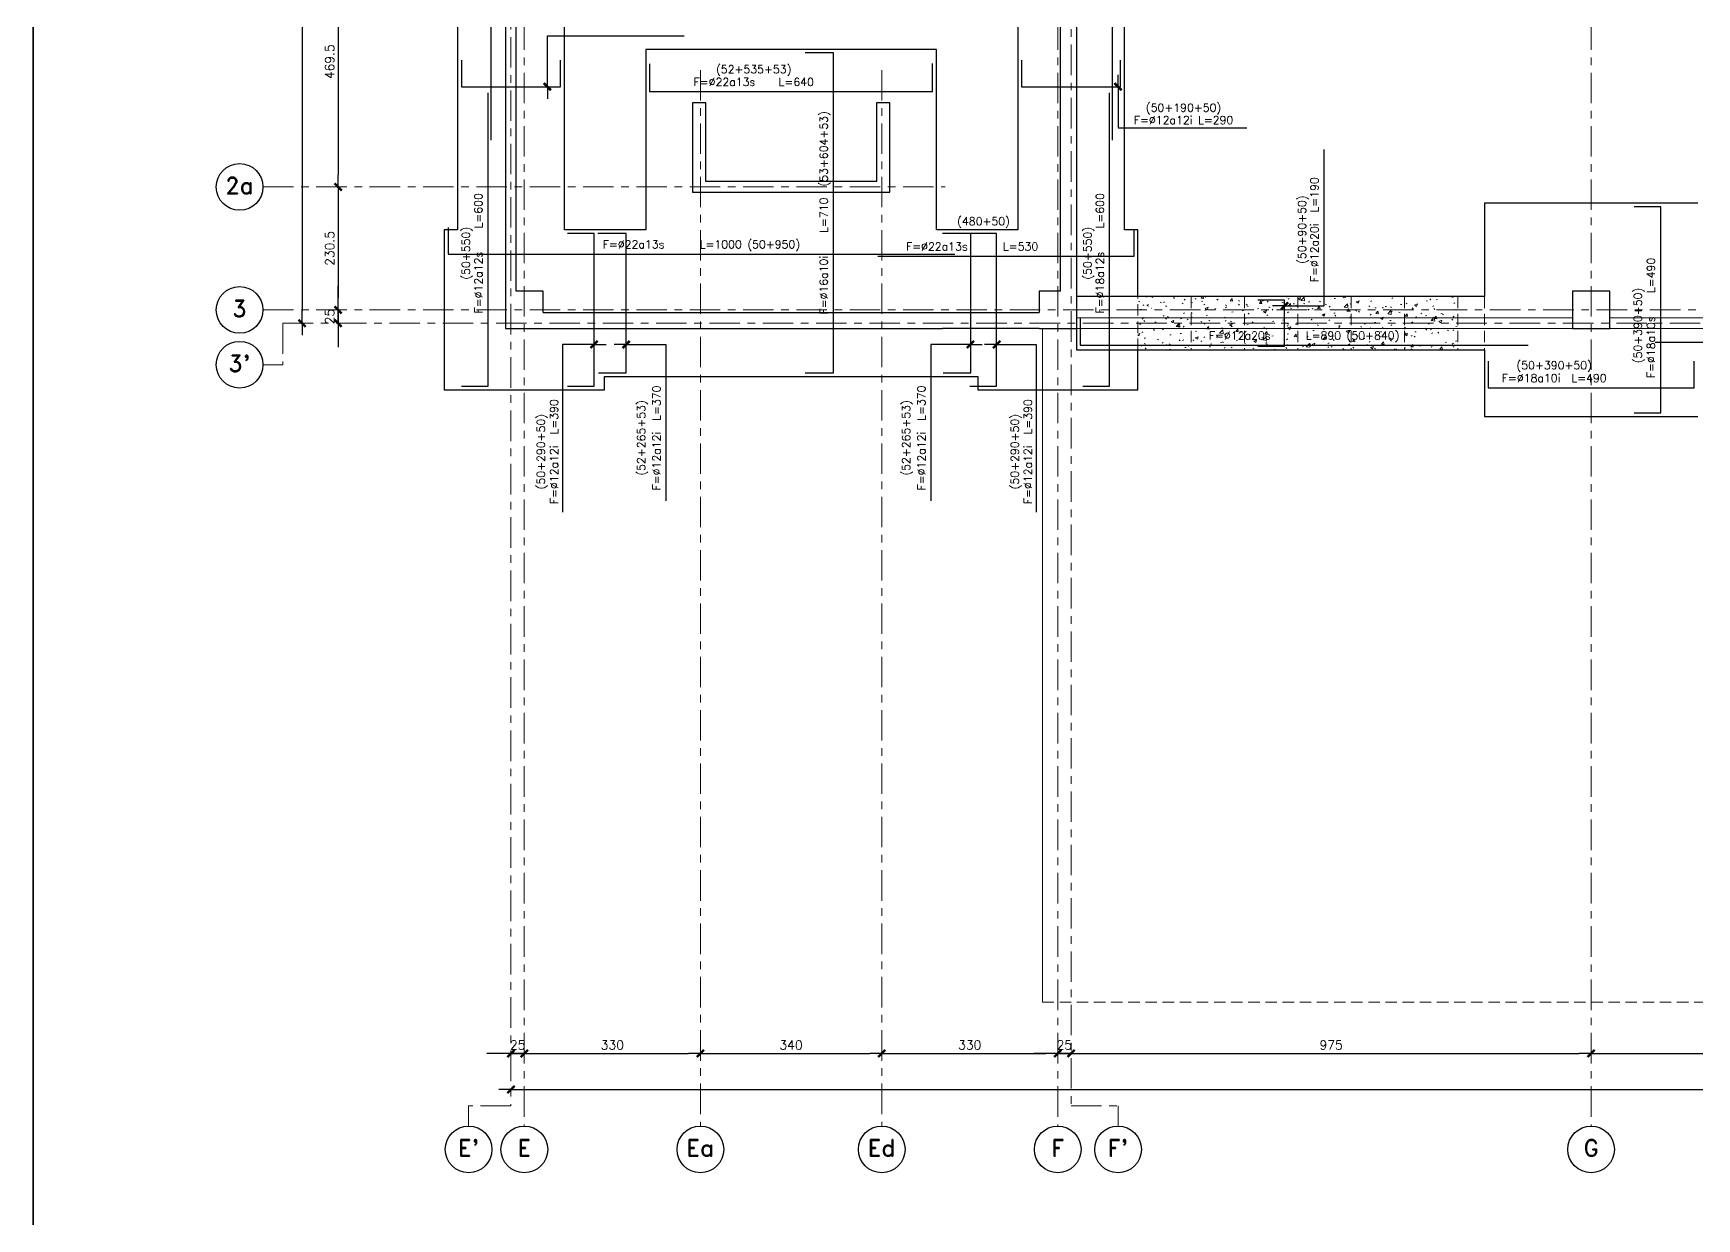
# Model space of a CAD drawing. Extents: x -4 to 6083, y -4 to 8618.
# Drawn here: x 0 to 3119, y 3091 to 5314 of the extents above; entities that cross this region are included whole.
import ezdxf
from ezdxf.enums import TextEntityAlignment as Align
from ezdxf.xclip import XClip

# ---------------------------------------------------------------- set-up
doc = ezdxf.new("R2010")
doc.units = 0
doc.header["$LTSCALE"] = 45
doc.header["$MEASUREMENT"] = 0
doc.header["$XCLIPFRAME"] = 0
doc.linetypes.add('2017_67-100$0$Grid Line', pattern=[2.2224999999999997, 1.27, -0.3175, 0.3175, -0.3175])
doc.linetypes.add('2017_67-100$0$RLE-PROYECCION', pattern=[0.7143800000000001, 0.4762500000000001, -0.23813])
doc.layers.get('0').update_dxf_attribs({"linetype": 'CONTINUOUS'})
for name, color, linetype, lineweight in [('2017_67-100$0$A-GENM', 3, 'CONTINUOUS', 15), ('2017_67-100$0$RLE-EJE', 3, 'CONTINUOUS', 25), ('2017_67-100$0$RLE-EJES', 1, '2017_67-100$0$Grid Line', 9), ('2017_67-100$0$RLE-FUNDACION', 3, 'CONTINUOUS', 25), ('2017_67-100$0$RLE-LOSA', 3, 'CONTINUOUS', 15), ('2017_67-100$0$RLE-MURO', 3, 'CONTINUOUS', 25), ('2017_67-100$0$RLE-PROYECCION', 2, '2017_67-100$0$RLE-PROYECCION', 15), ('2017_67-100$0$RLE-VIGA', 3, 'CONTINUOUS', 15)]:
    doc.layers.add(name, color=color, linetype=linetype, lineweight=lineweight)
for name, color, linetype in [('2017_67-100$0$RLA-COTAS', 2, 'CONTINUOUS'), ('2017_67-100$0$RLA-SOLID', 252, 'CONTINUOUS'), ('fe', 7, 'CONTINUOUS'), ('RLA-FORMATO', 7, 'CONTINUOUS'), ('TEXTOS-SM', 3, 'CONTINUOUS')]:
    doc.layers.add(name, color=color, linetype=linetype)
doc.styles.add('2017_67-100$0$ROMAND', font='romand', dxfattribs={"height": 31.5})
doc.styles.add('2017_67-100$0$ROMANS', font='ROMANS.shx', dxfattribs={"height": 16.875})
doc.styles.add('ROMANS', font='ROMANS.shx', dxfattribs={"height": 16.875})
doc.styles.add('ROMANS0', font='romans.shx')
doc.dimstyles.new('2017_67-100$0$ING-75', dxfattribs={"dimscale": 75, "dimtxt": 0.27, "dimasz": 0.3, "dimexe": 0, "dimexo": 0, "dimgap": 0.1, "dimtad": 1, "dimdec": 1, "dimzin": 12, "dimdsep": 46, "dimtxsty": '2017_67-100$0$ROMANS', "dimblk": '2017_67-100$0$TICK1', "dimblk1": '2017_67-100$0$TICK1', "dimblk2": '2017_67-100$0$TICK1', "dimcen": 0.09, "dimclrd": 2, "dimclre": 1, "dimclrt": 3, "dimadec": 0, "dimazin": 0, "dimtfac": 1, "dimtdec": 0, "dimtix": 1, "dimtmove": 2, "dimatfit": 3, "dimldrblk": '2017_67-100$0$TICK1', "dimfxl": 0, "dimfxlon": 1, "dimtolj": 1, "dimtzin": 0, "dimarcsym": 0})
doc.dimstyles.new('ING-75', dxfattribs={"dimscale": 75, "dimtxt": 0.27, "dimasz": 0.3, "dimexe": 0, "dimexo": 0, "dimgap": 0.1, "dimtad": 1, "dimdec": 1, "dimzin": 12, "dimdsep": 46, "dimtxsty": 'ROMANS', "dimblk": 'TICK1', "dimblk1": 'TICK1', "dimblk2": 'TICK1', "dimcen": 0.09, "dimclrd": 2, "dimclre": 1, "dimclrt": 3, "dimadec": 0, "dimazin": 0, "dimtfac": 1, "dimtdec": 0, "dimtix": 1, "dimtmove": 2, "dimatfit": 3, "dimldrblk": 'TICK1', "dimfxl": 0, "dimfxlon": 1, "dimtolj": 1, "dimtzin": 0, "dimarcsym": 0})

# ---------------------------------------------------------------- blocks, each defined once
blk = doc.blocks.new('2017_67-100$0$TICK1')
at = {"color": 2}
for points in [[(0, 0), (-1, 0)], [(1.818989403545856e-12, 0), (1.000000000001819, 0)]]:
    blk.add_lwpolyline(points, dxfattribs=at)
at = {"color": 2, "const_width": 0.2}
blk.add_lwpolyline([(-0.2999999999974534, -0.3000000000001819), (0.3000000000010914, 0.3000000000001819)], dxfattribs=at)
blk = doc.blocks.new('*D41')
at = {"layer": '2017_67-100$0$RLA-COTAS', "color": 2, "lineweight": -2, "transparency": 16777216}
blk.add_line((799.5645789146461, 3333.548287246483), (5279.564982292078, 3333.548287246483), dxfattribs=at)
at = {"layer": '2017_67-100$0$RLA-COTAS', "color": 2, "lineweight": -2, "transparency": 16777216, "xscale": 22.5, "yscale": 22.5, "zscale": 22.5, "rotation": 180}
blk.add_blockref('2017_67-100$0$TICK1', (777.0645789146461, 3333.548287246483), dxfattribs=at)
at = {"layer": '2017_67-100$0$RLA-COTAS', "color": 2, "lineweight": -2, "transparency": 16777216, "xscale": 22.5, "yscale": 22.5, "zscale": 22.5}
blk.add_blockref('2017_67-100$0$TICK1', (5302.064982292078, 3333.548287246483), dxfattribs=at)
at = {"layer": '2017_67-100$0$RLA-COTAS', "color": 3, "transparency": 16777216, "insert": (3039.564780603362, 3349.485787246483), "char_height": 16.875, "attachment_point": 5, "style": '2017_67-100$0$ROMANS'}
blk.add_mtext('\\A1;4525', dxfattribs=at)
blk = doc.blocks.new('*D42')
at = {"layer": '2017_67-100$0$RLA-COTAS', "color": 2, "lineweight": -2, "transparency": 16777216}
for p, q in [((754.5645789146456, 3401.048287246483), (732.0645789146456, 3401.048287246483)), ((777.0645789146456, 3401.048287246483), (802.0649822959595, 3401.048287246483)), ((824.5649822959595, 3401.048287246483), (847.0649822959595, 3401.048287246483))]:
    blk.add_line(p, q, dxfattribs=at)
at = {"layer": '2017_67-100$0$RLA-COTAS', "color": 2, "lineweight": -2, "transparency": 16777216, "xscale": 22.5, "yscale": 22.5, "zscale": 22.5}
blk.add_blockref('2017_67-100$0$TICK1', (777.0645789146456, 3401.048287246483), dxfattribs=at)
at = {"layer": '2017_67-100$0$RLA-COTAS', "color": 2, "lineweight": -2, "transparency": 16777216, "xscale": 22.5, "yscale": 22.5, "zscale": 22.5, "rotation": 180}
blk.add_blockref('2017_67-100$0$TICK1', (802.0649822959595, 3401.048287246483), dxfattribs=at)
at = {"layer": '2017_67-100$0$RLA-COTAS', "color": 3, "transparency": 16777216, "insert": (789.5647806053025, 3416.985787246483), "char_height": 16.875, "attachment_point": 5, "style": '2017_67-100$0$ROMANS'}
blk.add_mtext('\\A1;25', dxfattribs=at)
blk = doc.blocks.new('*D43')
at = {"layer": '2017_67-100$0$RLA-COTAS', "color": 2, "lineweight": -2, "transparency": 16777216}
blk.add_line((824.5649822959595, 3401.048287246483), (1109.564982270137, 3401.048287246483), dxfattribs=at)
at = {"layer": '2017_67-100$0$RLA-COTAS', "color": 2, "lineweight": -2, "transparency": 16777216, "xscale": 22.5, "yscale": 22.5, "zscale": 22.5, "rotation": 180}
blk.add_blockref('2017_67-100$0$TICK1', (802.0649822959595, 3401.048287246483), dxfattribs=at)
at = {"layer": '2017_67-100$0$RLA-COTAS', "color": 2, "lineweight": -2, "transparency": 16777216, "xscale": 22.5, "yscale": 22.5, "zscale": 22.5}
blk.add_blockref('2017_67-100$0$TICK1', (1132.064982270137, 3401.048287246483), dxfattribs=at)
at = {"layer": '2017_67-100$0$RLA-COTAS', "color": 3, "transparency": 16777216, "insert": (967.064982283048, 3416.985787246483), "char_height": 16.875, "attachment_point": 5, "style": '2017_67-100$0$ROMANS'}
blk.add_mtext('\\A1;330', dxfattribs=at)
blk = doc.blocks.new('*D44')
at = {"layer": '2017_67-100$0$RLA-COTAS', "color": 2, "lineweight": -2, "transparency": 16777216}
blk.add_line((1154.564982270137, 3401.048287246483), (1449.564982292778, 3401.048287246483), dxfattribs=at)
at = {"layer": '2017_67-100$0$RLA-COTAS', "color": 2, "lineweight": -2, "transparency": 16777216, "xscale": 22.5, "yscale": 22.5, "zscale": 22.5, "rotation": 180}
blk.add_blockref('2017_67-100$0$TICK1', (1132.064982270137, 3401.048287246483), dxfattribs=at)
at = {"layer": '2017_67-100$0$RLA-COTAS', "color": 2, "lineweight": -2, "transparency": 16777216, "xscale": 22.5, "yscale": 22.5, "zscale": 22.5}
blk.add_blockref('2017_67-100$0$TICK1', (1472.064982292778, 3401.048287246483), dxfattribs=at)
at = {"layer": '2017_67-100$0$RLA-COTAS', "color": 3, "transparency": 16777216, "insert": (1302.064982281457, 3416.985787246483), "char_height": 16.875, "attachment_point": 5, "style": '2017_67-100$0$ROMANS'}
blk.add_mtext('\\A1;340', dxfattribs=at)
blk = doc.blocks.new('*D45')
at = {"layer": '2017_67-100$0$RLA-COTAS', "color": 2, "lineweight": -2, "transparency": 16777216}
blk.add_line((1494.564982292778, 3401.048287246483), (1779.564982293084, 3401.048287246483), dxfattribs=at)
at = {"layer": '2017_67-100$0$RLA-COTAS', "color": 2, "lineweight": -2, "transparency": 16777216, "xscale": 22.5, "yscale": 22.5, "zscale": 22.5, "rotation": 180}
blk.add_blockref('2017_67-100$0$TICK1', (1472.064982292778, 3401.048287246483), dxfattribs=at)
at = {"layer": '2017_67-100$0$RLA-COTAS', "color": 2, "lineweight": -2, "transparency": 16777216, "xscale": 22.5, "yscale": 22.5, "zscale": 22.5}
blk.add_blockref('2017_67-100$0$TICK1', (1802.064982293084, 3401.048287246483), dxfattribs=at)
at = {"layer": '2017_67-100$0$RLA-COTAS', "color": 3, "transparency": 16777216, "insert": (1637.064982292931, 3416.985787246483), "char_height": 16.875, "attachment_point": 5, "style": '2017_67-100$0$ROMANS'}
blk.add_mtext('\\A1;330', dxfattribs=at)
blk = doc.blocks.new('*D46')
at = {"layer": '2017_67-100$0$RLA-COTAS', "color": 2, "lineweight": -2, "transparency": 16777216}
for p, q in [((1779.564982293084, 3401.048287246483), (1757.064982293084, 3401.048287246483)), ((1802.064982293084, 3401.048287246483), (1827.064982293051, 3401.048287246483)), ((1849.564982293051, 3401.048287246483), (1872.064982293051, 3401.048287246483))]:
    blk.add_line(p, q, dxfattribs=at)
at = {"layer": '2017_67-100$0$RLA-COTAS', "color": 2, "lineweight": -2, "transparency": 16777216, "xscale": 22.5, "yscale": 22.5, "zscale": 22.5}
blk.add_blockref('2017_67-100$0$TICK1', (1802.064982293084, 3401.048287246483), dxfattribs=at)
at = {"layer": '2017_67-100$0$RLA-COTAS', "color": 2, "lineweight": -2, "transparency": 16777216, "xscale": 22.5, "yscale": 22.5, "zscale": 22.5, "rotation": 180}
blk.add_blockref('2017_67-100$0$TICK1', (1827.064982293051, 3401.048287246483), dxfattribs=at)
at = {"layer": '2017_67-100$0$RLA-COTAS', "color": 3, "transparency": 16777216, "insert": (1814.564982293067, 3416.985787246483), "char_height": 16.875, "attachment_point": 5, "style": '2017_67-100$0$ROMANS'}
blk.add_mtext('\\A1;25', dxfattribs=at)
blk = doc.blocks.new('*D47')
at = {"layer": '2017_67-100$0$RLA-COTAS', "color": 2, "lineweight": -2, "transparency": 16777216}
blk.add_line((1849.564982293051, 3401.048287246483), (2779.564982305349, 3401.048287246483), dxfattribs=at)
at = {"layer": '2017_67-100$0$RLA-COTAS', "color": 2, "lineweight": -2, "transparency": 16777216, "xscale": 22.5, "yscale": 22.5, "zscale": 22.5, "rotation": 180}
blk.add_blockref('2017_67-100$0$TICK1', (1827.064982293051, 3401.048287246483), dxfattribs=at)
at = {"layer": '2017_67-100$0$RLA-COTAS', "color": 2, "lineweight": -2, "transparency": 16777216, "xscale": 22.5, "yscale": 22.5, "zscale": 22.5}
blk.add_blockref('2017_67-100$0$TICK1', (2802.064982305349, 3401.048287246483), dxfattribs=at)
at = {"layer": '2017_67-100$0$RLA-COTAS', "color": 3, "transparency": 16777216, "insert": (2314.5649822992, 3416.985787246483), "char_height": 16.875, "attachment_point": 5, "style": '2017_67-100$0$ROMANS'}
blk.add_mtext('\\A1;975', dxfattribs=at)
blk = doc.blocks.new('*D48')
at = {"layer": '2017_67-100$0$RLA-COTAS', "color": 2, "lineweight": -2, "transparency": 16777216}
blk.add_line((2824.564982305349, 3401.048287246483), (3327.272761099218, 3401.048287246483), dxfattribs=at)
at = {"layer": '2017_67-100$0$RLA-COTAS', "color": 2, "lineweight": -2, "transparency": 16777216, "xscale": 22.5, "yscale": 22.5, "zscale": 22.5, "rotation": 180}
blk.add_blockref('2017_67-100$0$TICK1', (2802.064982305349, 3401.048287246483), dxfattribs=at)
at = {"layer": '2017_67-100$0$RLA-COTAS', "color": 2, "lineweight": -2, "transparency": 16777216, "xscale": 22.5, "yscale": 22.5, "zscale": 22.5}
blk.add_blockref('2017_67-100$0$TICK1', (3349.772761099218, 3401.048287246483), dxfattribs=at)
at = {"layer": '2017_67-100$0$RLA-COTAS', "color": 3, "transparency": 16777216, "insert": (3075.918871702283, 3416.985787246483), "char_height": 16.875, "attachment_point": 5, "style": '2017_67-100$0$ROMANS'}
blk.add_mtext('\\A1;547.7', dxfattribs=at)
blk = doc.blocks.new('*D53')
at = {"layer": '2017_67-100$0$RLA-COTAS', "color": 2, "lineweight": -2, "transparency": 16777216}
blk.add_line((385.5993764914825, 7252.627816945811), (385.599376491482, 4792.627816943455), dxfattribs=at)
at = {"layer": '2017_67-100$0$RLA-COTAS', "color": 2, "lineweight": -2, "transparency": 16777216, "xscale": 22.5, "yscale": 22.5, "zscale": 22.5}
for p, rotation in [((385.5993764914825, 7275.127816945811), 90), ((385.599376491482, 4770.127816943455), 270)]:
    blk.add_blockref('2017_67-100$0$TICK1', p, dxfattribs=dict(at, rotation=rotation))
at = {"layer": '2017_67-100$0$RLA-COTAS', "color": 3, "transparency": 16777216, "insert": (369.6618764914812, 6022.627816944633), "char_height": 16.875, "attachment_point": 5, "rotation": 90, "style": '2017_67-100$0$ROMANS'}
blk.add_mtext('\\A1;2505', dxfattribs=at)
blk = doc.blocks.new('*D61')
at = {"layer": '2017_67-100$0$RLA-COTAS', "color": 2, "lineweight": -2, "transparency": 16777216}
blk.add_line((453.0993764914834, 5472.644482476167), (453.0993764914833, 5048.12779720757), dxfattribs=at)
at = {"layer": '2017_67-100$0$RLA-COTAS', "color": 2, "lineweight": -2, "transparency": 16777216, "xscale": 22.5, "yscale": 22.5, "zscale": 22.5}
for p, rotation in [((453.0993764914834, 5495.144482476167), 90), ((453.0993764914833, 5025.62779720757), 270)]:
    blk.add_blockref('2017_67-100$0$TICK1', p, dxfattribs=dict(at, rotation=rotation))
at = {"layer": '2017_67-100$0$RLA-COTAS', "color": 3, "transparency": 16777216, "insert": (437.1618764914825, 5260.386139841868), "char_height": 16.875, "attachment_point": 5, "rotation": 90, "style": '2017_67-100$0$ROMANS'}
blk.add_mtext('\\A1;469.5', dxfattribs=at)
blk = doc.blocks.new('*D62')
at = {"layer": '2017_67-100$0$RLA-COTAS', "color": 2, "lineweight": -2, "transparency": 16777216}
blk.add_line((453.0993764914825, 5003.12779720757), (453.0993764914824, 4817.627816943454), dxfattribs=at)
at = {"layer": '2017_67-100$0$RLA-COTAS', "color": 2, "lineweight": -2, "transparency": 16777216, "xscale": 22.5, "yscale": 22.5, "zscale": 22.5}
for p, rotation in [((453.0993764914825, 5025.62779720757), 90), ((453.0993764914824, 4795.127816943454), 270)]:
    blk.add_blockref('2017_67-100$0$TICK1', p, dxfattribs=dict(at, rotation=rotation))
at = {"layer": '2017_67-100$0$RLA-COTAS', "color": 3, "transparency": 16777216, "insert": (437.1618764914816, 4910.377807075512), "char_height": 16.875, "attachment_point": 5, "rotation": 90, "style": '2017_67-100$0$ROMANS'}
blk.add_mtext('\\A1;230.5', dxfattribs=at)
blk = doc.blocks.new('*D63')
at = {"layer": '2017_67-100$0$RLA-COTAS', "color": 2, "lineweight": -2, "transparency": 16777216}
for p, q in [((453.0993764914824, 4817.627816943454), (453.0993764914824, 4840.127816943454)), ((453.0993764914824, 4795.127816943454), (453.0993764914824, 4770.127816943454)), ((453.0993764914824, 4747.627816943454), (453.0993764914824, 4725.127816943454))]:
    blk.add_line(p, q, dxfattribs=at)
at = {"layer": '2017_67-100$0$RLA-COTAS', "color": 2, "lineweight": -2, "transparency": 16777216, "xscale": 22.5, "yscale": 22.5, "zscale": 22.5}
for p, rotation in [((453.0993764914824, 4795.127816943454), 270), ((453.0993764914824, 4770.127816943454), 90)]:
    blk.add_blockref('2017_67-100$0$TICK1', p, dxfattribs=dict(at, rotation=rotation))
at = {"layer": '2017_67-100$0$RLA-COTAS', "color": 3, "transparency": 16777216, "insert": (437.1618764914816, 4782.627816943454), "char_height": 16.875, "attachment_point": 5, "rotation": 90, "style": '2017_67-100$0$ROMANS'}
blk.add_mtext('\\A1;25', dxfattribs=at)
blk = doc.blocks.new('TICK1')
at = {"color": 2}
for points in [[(0, 0), (-1, 0)], [(1.818989403545856e-12, 0), (1.000000000001819, 0)]]:
    blk.add_lwpolyline(points, dxfattribs=at)
at = {"color": 2, "const_width": 0.2}
blk.add_lwpolyline([(-0.2999999999974534, -0.3000000000001819), (0.3000000000010914, 0.3000000000001819)], dxfattribs=at)
blk = doc.blocks.new('2017_67-100')
at = {"layer": '2017_67-100$0$A-GENM'}
h = blk.add_hatch(dxfattribs=at)
h.set_pattern_fill('FP_1', color=1, style=0, pattern_type=2)
h.set_pattern_definition([(49.99999999999999, (2192.690133661555, 3632.438777855949), (54.65545265187882, -4.781508174021333), [5.715, -62.865]), (355, (2192.690133661555, 3632.438777855949), (-10.57276311163343, 57.31658392808562), [4.572, -50.292]), (100.451, (2197.245133661555, 3632.040777855948), (44.08276863924459, 52.53490800504778), [4.857, -53.427]), (46.184, (2192.690133661555, 3647.678777855949), (81.3237374749907, -12.61291009635739), [8.572000000000001, -94.29700000000001]), (96.63599999999998, (2199.467133661555, 3646.627777855949), (71.22119100079811, 74.22871841428919), [7.285999999999994, -80.1409999999999]), (351.184, (2192.690133661555, 3647.678777855949), (71.22166287368698, 74.22739056107845), [6.858, -75.438]), (21, (2200.310133661555, 3643.868777855949), (45.48461482990533, -30.67949052339619), [5.715, -62.865]), (326, (2200.310133661555, 3643.868777855949), (18.54048431164146, 55.25599111851833), [4.572, -50.292]), (71.45100000000001, (2204.100133661555, 3641.311777855949), (64.02508699675332, 24.57631553057068), [4.857, -53.427]), (37.50000000000001, (2192.690133661555, 3632.438777855949), (0.9260946730517272, 25.36671832651093), [2.515, -47.168, 2.515, -48.53899999999999, -50.483]), (37.50000000000001, (2192.690133661555, 3632.438777855949), (0.9260946730517272, 25.36671832651093), [-100.736, 2.515, -47.968]), (7.499999999999999, (2192.690133661555, 3632.438777855949), (20.04558093537934, 30.0545945732621), [2.515, -26.594, 2.515, -46.025, -19.241]), (7.499999999999999, (2192.690133661555, 3632.438777855949), (20.04558093537934, 30.0545945732621), [-77.648, 2.515, -16.726]), (327.5, (2175.697133661555, 3632.438777855949), (40.67681644391325, -1.718819358800854), [2.515, -16.535, 2.515, -56.92100000000001, -78.867]), (327.5, (2175.697133661555, 3632.438777855949), (40.67681644391325, -1.718819358800854), [-78.486, 2.515, -76.352]), (317.5, (2168.077133661554, 3632.438777855949), (44.43831580999535, 7.627942315665305), [2.515, -22.25, 2.515, -36.957, -56.007]), (317.5, (2168.077133661554, 3632.438777855949), (44.43831580999535, 7.627942315665305), [-64.237, 2.515, -53.492])])
h.paths.add_polyline_path([(2552.064982305313, 4720.122856005936), (2552.064982305313, 4820.127816943437), (1977.448106813697, 4820.12781694344), (1977.448106813697, 4720.122856005939), (2008.178425744203, 4720.122856005939)])
h.paths.add_polyline_path([(1952.064982293046, 4720.122856005939), (1972.064982293045, 4720.122856005939), (1972.064982293045, 4820.12781694344), (1952.064982293046, 4820.12781694344)])
at = {"layer": '2017_67-100$0$RLA-SOLID'}
blk.add_hatch(color=256, dxfattribs=at).paths.add_polyline_path([(1767.064982293045, 4760.127816943435), (1767.064982293045, 4760.144482469826), (1586.346660147016, 4760.127816943437)], flags=0)
at = {"layer": '2017_67-100$0$RLE-EJE'}
for centre in [(268.3145789152418, 5025.62779720757), (268.3145789152409, 4795.127816943455), (268.3145789152404, 4692.466793356694), (697.6588831960803, 3221.180742998955), (802.0649822959608, 3221.180742998965), (1132.064982270138, 3221.180742998957), (1472.064982292778, 3221.180742998956), (1802.064982293085, 3221.180742998962), (1915.094917549546, 3221.180742998962), (2802.064982305349, 3221.180742998959)]:
    blk.add_circle(centre, 43.75, dxfattribs=at)
at = {"layer": '2017_67-100$0$RLE-EJES'}
for p, q in [((802.064982295974, 7940.127817041737), (802.0649822959595, 3264.930742998965)), ((1802.064982293097, 7940.127817041734), (1802.064982293084, 3264.930742998962)), ((2802.064982305362, 7940.127817041733), (2802.064982305349, 3264.930742998959)), ((777.0645789146461, 7906.893104420136), (777.0645789146461, 3302.600121484335)), ((1827.064982293125, 6492.793151569352), (1827.064982293049, 3302.600121484335)), ((1132.064982270137, 5244.876593728897), (1132.064982270137, 3264.930742998957)), ((1472.064982292778, 5244.876593728895), (1472.064982292778, 3264.930742998956)), ((312.0645789152418, 5025.62779720757), (1590.877277912468, 5025.627797207566)), ((312.0645789152409, 4795.127816943454), (5712.080802170528, 4795.127816943439)), ((349.032502790225, 4770.127816943455), (5676.31692163001, 4770.127816943437)), ((349.032502790225, 4770.127816943455), (349.0325027902245, 4692.466793356693)), ((349.0325027902245, 4692.466793356693), (312.0645789152404, 4692.466793356693)), ((777.0645789146461, 3302.600121484335), (697.6588831960789, 3302.600121484335)), ((697.6588831960789, 3302.600121484335), (697.6588831960789, 3264.930742998955)), ((1827.064982293049, 3302.600121484335), (1915.094917549545, 3302.600121484335)), ((1915.094917549545, 3302.600121484335), (1915.094917549545, 3264.930742998962))]:
    blk.add_line(p, q, dxfattribs=at)
at = {"layer": '2017_67-100$0$RLE-FUNDACION'}
for p, q in [((677.0645789146456, 5370.144482476165), (677.0645789146456, 4945.10781694344)), ((877.0645789146461, 4945.124482469765), (877.0645789146461, 5370.144482476165)), ((1727.064982293049, 5370.144482476162), (1727.064982293049, 4945.124482469765)), ((1927.064982293049, 4945.124482469765), (1927.064982293049, 5370.144482476162)), ((1029.564982270054, 5283.627319113622), (1029.564982270054, 4945.124482469765)), ((1574.564982292696, 5283.627319113622), (1029.564982270054, 5283.627319113622)), ((1574.564982292696, 4945.124482469765), (1574.564982292696, 5283.627319113622)), ((2602.064982305313, 4995.144482469826), (2602.064982305312, 4820.127816943438)), ((3002.064982305313, 4995.144482469826), (2602.064982305313, 4995.144482469826)), ((677.0645789146456, 4945.10781694344), (652.0649822959167, 4945.10781694344)), ((652.0649822959167, 4945.10781694344), (652.0649822959167, 4645.124482469765)), ((1029.564982270054, 4945.124482469765), (877.0645789146461, 4945.124482469765)), ((1727.064982293049, 4945.124482469765), (1574.564982292696, 4945.124482469765)), ((1952.064982293047, 4945.124482469765), (1927.064982293049, 4945.124482469765)), ((1952.064982293047, 4820.12781694344), (1952.064982293047, 4945.124482469765)), ((2602.064982305312, 4820.127816943438), (1837.064982293049, 4820.127816943441)), ((1837.064982293049, 4760.127816943441), (1837.064982293049, 4720.127816943441)), ((1837.064982293049, 4720.127816943441), (2602.064982305312, 4720.127816943438)), ((1952.064982293047, 4645.124482469765), (1952.064982293047, 4720.12781694344)), ((2602.064982305312, 4720.127816943438), (2602.064982305311, 4595.144482469827)), ((952.0649822959158, 4645.124482469765), (952.0649822959158, 4670.124482469765)), ((952.0649822959158, 4670.124482469765), (1652.064982293046, 4670.124482469763)), ((1652.064982293046, 4670.124482469763), (1652.064982293046, 4645.124482469766)), ((652.0649822959167, 4645.124482469765), (952.0649822959158, 4645.124482469765)), ((1652.064982293046, 4645.124482469766), (1952.064982293047, 4645.124482469765)), ((2602.064982305311, 4595.144482469827), (3002.064982305311, 4595.144482469826))]:
    blk.add_line(p, q, dxfattribs=at)
at = {"layer": '2017_67-100$0$RLE-LOSA'}
for p, q in [((1837.064982293049, 4760.144482469826), (1767.064982293046, 4760.144482469827)), ((1773.600610248454, 4760.127816943441), (1773.600610248448, 3497.297016140507))]:
    blk.add_line(p, q, dxfattribs=at)
at = {"layer": '2017_67-100$0$RLE-MURO'}
for p, q in [((1837.064982293049, 6445.144482478147), (1837.064982293049, 4760.127816943441)), ((767.0649822959231, 5555.144482476165), (767.0649822959231, 4760.127816943441)), ((767.0645789146488, 5485.144482476162), (767.0645789146488, 4830.127816943444)), ((787.0645789146442, 4830.127816943444), (787.0645789146442, 5485.144482476162)), ((1807.064982293049, 4830.127816943437), (1807.064982293049, 5485.144482476162)), ((1117.064982270052, 5183.50731911362), (1117.064982270052, 5015.627797207635)), ((1142.064982270056, 5183.50731911362), (1117.064982270052, 5183.50731911362)), ((1142.064982270056, 5035.62779720763), (1142.064982270056, 5183.50731911362)), ((1462.064982292694, 5183.507319113502), (1462.064982292694, 5035.62779720763)), ((1487.064982292699, 5183.507319113502), (1462.064982292694, 5183.507319113502)), ((1487.064982292699, 5015.627797207628), (1487.064982292699, 5183.507319113502)), ((1462.064982292694, 5035.62779720763), (1142.064982270056, 5035.62779720763)), ((1117.064982270052, 5015.627797207635), (1487.064982292699, 5015.627797207628)), ((837.0649822959163, 4830.127816943441), (787.0645789146442, 4830.127816943441)), ((837.0649822959163, 4790.127816943441), (837.0649822959163, 4830.127816943441)), ((1807.064982293046, 4830.127816943437), (1767.064982293047, 4830.127816943437)), ((1767.064982293046, 4830.127816943437), (1767.064982293046, 4790.132777880938)), ((2837.064982305353, 4830.127816943448), (2767.064982305353, 4830.127816943448)), ((2767.064982305353, 4830.127816943448), (2767.064982305353, 4760.127816943447)), ((2837.064982305353, 4760.127816943447), (2837.064982305353, 4830.127816943447)), ((837.0649822959163, 4790.127816943441), (1767.064982293046, 4790.127816943437)), ((767.0649822959231, 4760.127816943441), (1586.346660147016, 4760.127816943438)), ((1767.064982293046, 4760.144482469827), (1586.346660147018, 4760.144482469828)), ((1586.346660147018, 4760.127816943438), (1586.346660147018, 4760.144482469827)), ((1767.064982293046, 4760.127816943437), (1586.346660147018, 4760.127816943438)), ((1767.064982293046, 4760.127816943437), (1837.064982293049, 4760.127816943436)), ((2767.064982305353, 4760.127816943447), (2837.064982305353, 4760.127816943447))]:
    blk.add_line(p, q, dxfattribs=at)
at = {"layer": '2017_67-100$0$RLE-PROYECCION'}
for p, q in [((1952.064982293047, 4720.13277788094), (1952.064982293047, 4820.12285600594)), ((2052.064982305312, 4820.127816943438), (2052.064982305312, 4720.127816943438)), ((2152.064982305312, 4820.127816943438), (2152.064982305312, 4720.127816943438)), ((2252.064982305312, 4820.127816943438), (2252.064982305312, 4720.127816943438)), ((2352.064982305312, 4820.127816943438), (2352.064982305312, 4720.127816943438)), ((2452.064982305312, 4820.127816943438), (2452.064982305312, 4720.127816943438)), ((2552.064982305312, 4820.127816943438), (2552.064982305312, 4720.127816943438)), ((2602.064982305312, 4820.127816943438), (2602.064982305312, 4720.127816943438)), ((1773.600610248448, 3497.297016140507), (4101.875441184225, 3497.297016140504))]:
    blk.add_line(p, q, dxfattribs=at)
at = {"layer": '2017_67-100$0$RLE-VIGA'}
for p, q in [((1837.064982293047, 4780.127816943441), (2607.064982305309, 4780.127816943438)), ((2607.064982305309, 4780.127816943438), (2767.064982305309, 4780.127816943438)), ((2837.06498230531, 4780.127816943437), (2997.06498230531, 4780.127816943437)), ((2997.06498230531, 4780.127816943437), (3607.06498229819, 4780.127816943435)), ((2607.064982305309, 4760.127816943438), (1837.069943230549, 4760.12781694344)), ((2767.064982305309, 4760.127816943437), (2607.064982305309, 4760.127816943438)), ((2997.06498230531, 4760.127816943436), (2837.06498230531, 4760.127816943437)), ((3607.06498229819, 4760.127816943434), (2997.06498230531, 4760.127816943437))]:
    blk.add_line(p, q, dxfattribs=at)
at = {"layer": '2017_67-100$0$RLE-EJE', "color": 5, "char_height": 31.25, "width": 1, "attachment_point": 2, "line_spacing_factor": 0.9417779076525876, "style": '2017_67-100$0$ROMAND'}
for s, insert in [('2a', (268.1211150721738, 5043.759325266232)), ('3', (268.1211150721729, 4813.259345002118)), ("3'", (268.1211150721724, 4710.598321415356)), ("E'", (697.6680384098522, 3239.496579686913)), ('E', (802.0741375097323, 3239.496579686923)), ('Ea', (1132.074137483909, 3239.496579686915)), ('Ed', (1472.07413750655, 3239.496579686914)), ('F', (1802.074137506856, 3239.496579686919)), ("F'", (1915.104072763317, 3239.49657968692)), ('G', (2802.07413751912, 3239.496579686916))]:
    blk.add_mtext(s, dxfattribs=dict(at, insert=insert))
at = {"layer": '2017_67-100$0$RLA-COTAS'}
for base, p1, p2, picture, middle in [((385.599376491482, 4770.127816943455), (393.0993764914911, 7275.127816945811), (393.0993764914829, 4770.127816943455), '*D53', (369.6618764914812, 6022.627816944633)), ((453.0993764914833, 5025.62779720757), (460.5993764914856, 5495.144482476167), (460.5993764914842, 5025.62779720757), '*D61', (437.1618764914825, 5260.386139841868)), ((453.0993764914824, 4795.127816943454), (460.5993764914842, 5025.62779720757), (460.5993764914833, 4795.127816943454), '*D62', (437.1618764914816, 4910.377807075512)), ((453.0993764914824, 4770.127816943454), (460.5993764914833, 4795.127816943454), (460.5993764914833, 4770.127816943454), '*D63', (437.1618764914816, 4782.627816943454))]:
    dim = blk.add_linear_dim(base=base, p1=p1, p2=p2, angle=90, dimstyle='2017_67-100$0$ING-75', override={"dimexe": 0, "dimexo": 0, "dimdec": 1, "dimfxl": 0, "dimfxlon": 1}, dxfattribs=at)
    dim.commit()
    dim.dimension.update_dxf_attribs({"geometry": picture, "text_midpoint": middle})
for base, p1, p2, picture, middle in [((802.0649822959595, 3401.048287246483), (777.0645789146456, 3408.548287246483), (802.0649822959595, 3408.548287246483), '*D42', (789.5647806053025, 3416.985787246483)), ((1132.064982270137, 3401.048287246483), (802.0649822959595, 3408.548287246483), (1132.064982270137, 3408.548287246483), '*D43', (967.064982283048, 3416.985787246483)), ((1472.064982292778, 3401.048287246483), (1132.064982270137, 3408.548287246483), (1472.064982292778, 3408.548287246483), '*D44', (1302.064982281457, 3416.985787246483)), ((1802.064982293084, 3401.048287246483), (1472.064982292778, 3408.548287246483), (1802.064982293084, 3408.548287246483), '*D45', (1637.064982292931, 3416.985787246483)), ((1827.064982293051, 3401.048287246483), (1802.064982293084, 3408.548287246483), (1827.064982293051, 3408.548287246483), '*D46', (1814.564982293067, 3416.985787246483)), ((2802.064982305349, 3401.048287246483), (1827.064982293051, 3408.548287246483), (2802.064982305349, 3408.548287246483), '*D47', (2314.5649822992, 3416.985787246483)), ((3349.772761099218, 3401.048287246483), (2802.064982305349, 3408.548287246483), (3349.772761099218, 3408.548287246483), '*D48', (3075.918871702283, 3416.985787246483)), ((5302.064982292078, 3333.548287246483), (777.0645789146461, 3341.048287246484), (5302.064982292078, 3341.048287246484), '*D41', (3039.564780603362, 3349.485787246483))]:
    dim = blk.add_linear_dim(base=base, p1=p1, p2=p2, dimstyle='2017_67-100$0$ING-75', override={"dimexe": 0, "dimexo": 0, "dimdec": 1, "dimfxl": 0, "dimfxlon": 1}, dxfattribs=at)
    dim.commit()
    dim.dimension.update_dxf_attribs({"geometry": picture, "text_midpoint": middle})

msp = doc.modelspace()

# ---------------------------------------------------------------- linework, layer by layer
at = {"layer": 'fe'}
for points in [[(857.611895660388, 6063.127017674395), (857.6118956603877, 5113.127017674395)], [(2022.973197515034, 6063.127017674395), (2022.973197515033, 5113.127017674395)], [(1447.078789485313, 4677.124482469764), (1500.078789485313, 4677.124482469764), (1500.078789485313, 5277.124482469764), (1447.078789485313, 5277.124482469764)], [(802.6360365368109, 5263.703744049213), (802.6360365368109, 5213.703744049213), (988.6360365368109, 5213.703744049213), (988.6360365368109, 5263.703744049213)], [(1155.13643989222, 5256.358861440516), (1155.13643989222, 5204.358861440516), (1686.13643989222, 5204.358861440516), (1686.13643989222, 5257.358861440516)], [(1852.636439915213, 5263.703744049213), (1852.636439915213, 5213.703744049213), (2038.636439915213, 5213.703744049213), (2038.636439915213, 5263.703744049213)], [(802.6118956603877, 4652.124482469766), (852.6118956603877, 4652.124482469766), (852.6118956603877, 5202.124482469766)], [(1967.973197515033, 4652.124482469766), (2017.973197515033, 4652.124482469766), (2017.973197515033, 5202.124482469766)], [(3001.028241151476, 4602.144482469827), (3051.028241151476, 4602.144482469827), (3051.028241151477, 4988.144482469827), (3001.028241151477, 4988.144482469827)], [(777.636439918082, 4949.87064787656), (777.636439918082, 4899.87064787656), (1727.636439918082, 4899.87064787656)], [(1001.560664057775, 4652.124482469766), (1051.560664057775, 4652.124482469766), (1051.560664057775, 4938.124482469766), (1001.560664057775, 4938.124482469766)], [(1059.397638063063, 4677.124482469765), (1111.397638063063, 4677.124482469765), (1111.397638063063, 4938.124482469765), (1058.397638063063, 4938.124482469765)], [(1583.636439918082, 4895.87064787656), (2063.636439918082, 4895.87064787656), (2063.636439918082, 4945.87064787656)], [(1705.716563973765, 4677.124482469765), (1757.716563973765, 4677.124482469765), (1757.716563973765, 4938.124482469765), (1704.716563973765, 4938.124482469765)], [(1755.818634576266, 4652.124482469766), (1805.818634576266, 4652.124482469766), (1805.818634576266, 4938.124482469766), (1755.818634576266, 4938.124482469766)], [(2295.67973256699, 4727.12781694344), (2345.67973256699, 4727.12781694344), (2345.679732566991, 4813.12781694344), (2295.679732566991, 4813.12781694344)], [(1962.636439915214, 4778.830176106523), (1962.636439915214, 4728.830176106523), (2802.636439915214, 4728.830176106523)], [(3040.636439927477, 4734.481477227673), (3800.636439927477, 4734.48147722767)], [(2727.636439927476, 4699.138754999802), (2727.636439927476, 4649.138754999802), (3113.636439927476, 4649.138754999801), (3113.636439927476, 4699.138754999801)]]:
    msp.add_lwpolyline(points, dxfattribs=at)
at = {"layer": 'RLA-FORMATO', "color": 6, "linetype": 'Continuous'}
for p, q in [((1.818989403545856e-12, 8617.500000000007), (2.273736754432321e-13, 0)), ((2.273736754432321e-13, 0), (3.524291969370097e-12, 7889.999999999999))]:
    msp.add_line(p, q, dxfattribs=at)

# ---------------------------------------------------------------- block references
ref = msp.add_blockref('2017_67-100', (118.5714576221653, 0))
XClip(ref).set_block_clipping_path([(100.234828707602, 3085.693878859296), (5901.426398327574, 8269.029209242392)])

# ---------------------------------------------------------------- texts
at = {"layer": 'TEXTOS-SM', "style": 'ROMANS0'}
for s, p in [('(52+535+53)', (1350.7069077019, 5238.772853836325)), ('F=%%C22a13s   L=640', (1350.7069077019, 5215.025528107183)), ('(50+190+50)', (2156.551437325839, 5166.767764040883)), ('F=%%C12a12i L=290', (2156.551437325839, 5143.578434954924)), ('(480+50)', (1781.551000221858, 4953.936725379822)), ('F=%%c22a13s     L=1000 (50+950)', (1252.636439918082, 4910.537314543227)), ('F=%%C22a13s     L=530', (1760.174198894565, 4906.537314543227)), ('F=%%c12a20s     L=890 (50+840)', (2382.636439915214, 4739.49684277319))]:
    msp.add_text(s, height=15, dxfattribs=at).set_placement(p, align=Align.CENTER)
for s, rotation, p in [('F=%%C16a10i   L=710  (53+604+53)', 90, (1489.412122818646, 4977.124482469764)), ('F=%%C12a20i  L=190', 89.99999999999977, (2409.433046207725, 4945.542806166423)), ('F=%%C12a12s   L=600', 90, (841.9452289937211, 4901.280254010229)), ('F=%%C18a12s   L=600', 90, (2007.306530848367, 4901.280254010229)), ('(50+90+50)', 89.99999999999977, (2386.107047656003, 4945.542806166423)), ('(50+550)', 90, (818.6716076230545, 4901.280254010229)), ('(50+550)', 90, (1984.0329094777, 4901.280254010229)), ('F=%%C18a10s   L=490', 89.99999999999993, (3040.36157448481, 4780.06186959977)), ('(50+390+50)', 89.99999999999993, (3015.726979112256, 4765.841172862806)), ('(50+390+50)', 359.9999999999999, (2851.422368372515, 4683.843219798538)), ('F=%%C12a12i  L=370', 90, (1175.908130888759, 4555.036431245427)), ('F=%%C12a12i  L=370', 90, (1672.450365840391, 4555.036431245427)), ('F=%%C18a10i  L=490', 359.9999999999999, (2851.422368372515, 4659.805421666468)), ('F=%%C12a12i  L=390', 90, (983.8238122038165, 4529.366982561254)), ('(52+265+53)', 90, (1147.269220917432, 4555.036431245427)), ('(52+265+53)', 90, (1643.811455869064, 4555.036431245427)), ('F=%%C12a12i  L=390', 90, (1872.229111726546, 4529.366982561254)), ('(50+290+50)', 90, (959.2291034286172, 4529.366982561254)), ('(50+290+50)', 90, (1847.634402951347, 4529.366982561254))]:
    msp.add_text(s, height=15, rotation=rotation, dxfattribs=at).set_placement(p, align=Align.CENTER)

# ---------------------------------------------------------------- leaders
at = {"layer": 'fe'}
for points in [[(963.7814215703693, 5213.703744049213), (963.7814215703693, 5308.841942322542), (1220.096694242508, 5308.841942322542)], [(2033.662939290507, 5213.703744049213), (2033.662939290507, 5136.482429134063), (2275.142729328332, 5136.482429134063)], [(2345.904987342147, 4802.507803583081), (2420.205544687866, 4802.507803583081), (2420.205544687866, 5095.887051485268)], [(1051.560664057775, 4730.412408134653), (991.9391471744118, 4730.412408134653), (991.9391471744118, 4415.805803277697)], [(1111.622892838219, 4730.412408134653), (1185.923450183938, 4730.412408134653), (1185.923450183938, 4437.033160232466)], [(1756.766242481289, 4730.412408134653), (1682.46568513557, 4730.412408134653), (1682.46568513557, 4437.033160232466)], [(1806.043889351422, 4730.412408134653), (1880.344446697141, 4730.412408134653), (1880.344446697141, 4415.805803277697)]]:
    msp.add_leader(points, dimstyle='ING-75', override={"dimgap": 0.1, "dimtad": 0}, dxfattribs=at)

doc.saveas('drawing.dxf')
